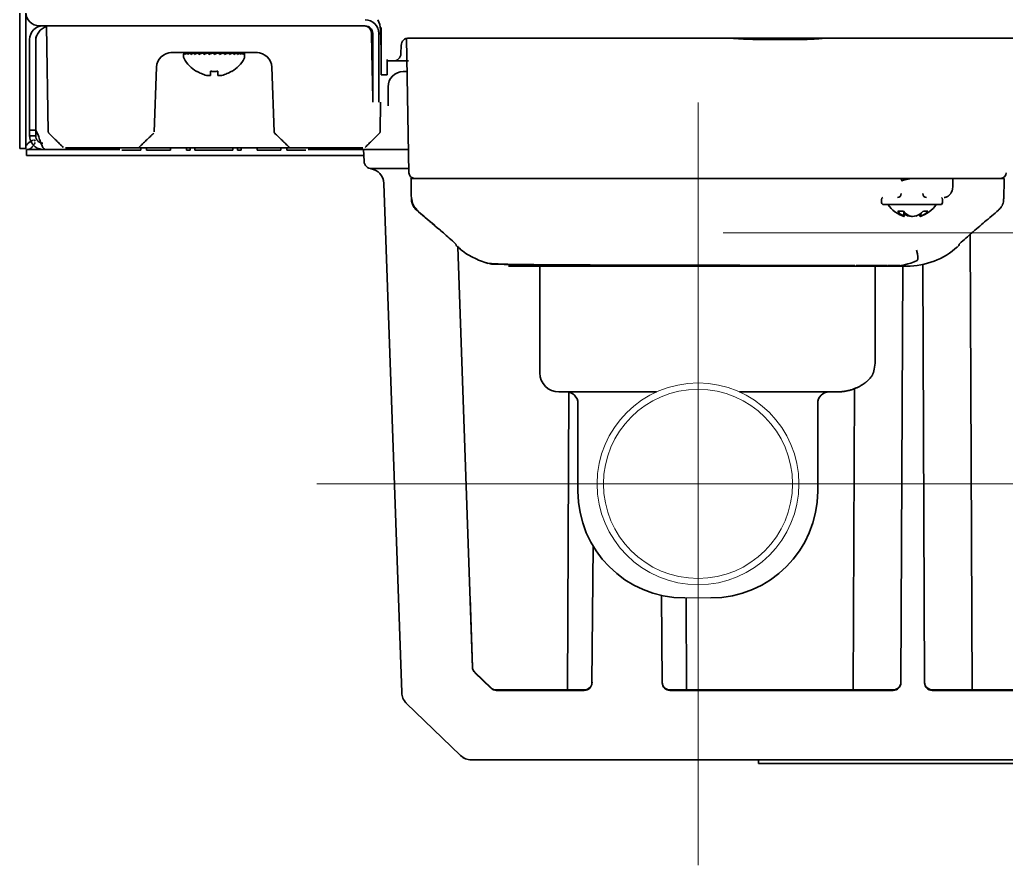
# Model space of a CAD drawing. Extents: x -760 to 4209, y 5795 to 10697.
# Drawn here: x 1849.3 to 1978.6, y 9434.1 to 9544.9 of the extents above; entities that cross this region are included whole.
import ezdxf

# ---------------------------------------------------------------- set-up
doc = ezdxf.new("R2010")
doc.units = 0
doc.header["$LTSCALE"] = 5
doc.layers.get('0').update_dxf_attribs({"linetype": 'CONTINUOUS', "lineweight": 0})
doc.layers.add('1', color=7, linetype='CONTINUOUS', true_color=0xffffff)

msp = doc.modelspace()

# ---------------------------------------------------------------- linework, layer by layer
at = {"color": 6}
for p, q in [((1938.2, 9534.07), (1938.2, 9434.07)), ((1888.2, 9484.07), (1988.2, 9484.07))]:
    msp.add_line(p, q, dxfattribs=at)
at = {"color": 4}
msp.add_line((1941.51, 9516.97), (2041.51, 9516.97), dxfattribs=at)
msp.add_line((1936.45, 9469.12), (1939.89, 9469.12))
for radius in [13.23, 12.4]:
    msp.add_circle((1938.2, 9484.07), radius)
at = {"layer": '1', "color": 7, "linetype": 'Continuous', "lineweight": 35}
for p, q in [((1849.25, 9601.46), (1849.25, 9530.02)), ((1850.05, 9545.92), (1850.05, 9530.02)), ((1851.85, 9544.12), (1894.55, 9544.12)), ((1853, 9530.22), (1852.75, 9544.12)), ((1896.65, 9540.95), (1896.56, 9543.63)), ((1896.65, 9543.92), (1896.65, 9539.72)), ((1850.55, 9530.45), (1850.55, 9542.32)), ((1851.35, 9530.45), (1851.35, 9542.32)), ((1851.36, 9530.45), (1851.36, 9542.12)), ((1895.4, 9543.14), (1895.44, 9540.57)), ((1895.55, 9543.12), (1895.55, 9536.12)), ((1896.35, 9543.12), (1896.35, 9536.12)), ((1899.98, 9542.48), (1900.29, 9524.86)), ((1899.98, 9542.48), (1900.29, 9524.86)), ((1899.98, 9542.48), (1900.29, 9524.86)), ((1979.97, 9542.52), (1900.28, 9542.52)), ((1899.28, 9541.56), (1899.24, 9540.49)), ((1880.45, 9540.62), (1869.06, 9540.62)), ((1870.75, 9540.37), (1870.75, 9540.02)), ((1870.82, 9540.37), (1870.82, 9540.61)), ((1871, 9540.37), (1871, 9540.61)), ((1871.29, 9540.37), (1871.29, 9540.61)), ((1871.69, 9540.37), (1871.69, 9540.61)), ((1872.18, 9540.37), (1872.18, 9540.61)), ((1872.52, 9540.6), (1872.52, 9540.62)), ((1872.55, 9540.6), (1872.55, 9540.62)), ((1872.59, 9540.6), (1872.59, 9540.62)), ((1872.66, 9540.6), (1872.66, 9540.62)), ((1872.69, 9540.6), (1872.69, 9540.62)), ((1872.75, 9540.37), (1872.75, 9540.61)), ((1872.82, 9540.6), (1872.82, 9540.62)), ((1872.85, 9540.6), (1872.85, 9540.62)), ((1873.04, 9540.6), (1873.04, 9540.62)), ((1873.07, 9540.6), (1873.07, 9540.62)), ((1873.32, 9540.59), (1873.32, 9540.62)), ((1873.34, 9540.59), (1873.34, 9540.62)), ((1873.39, 9540.37), (1873.39, 9540.61)), ((1873.64, 9540.6), (1873.64, 9540.62)), ((1873.65, 9540.6), (1873.65, 9540.62)), ((1873.99, 9540.59), (1873.99, 9540.62)), ((1874.06, 9540.37), (1874.06, 9540.61)), ((1874.37, 9540.47), (1874.37, 9540.62)), ((1874.37, 9540.59), (1874.37, 9540.62)), ((1874.75, 9540.37), (1874.75, 9540.61)), ((1875.14, 9540.59), (1875.14, 9540.62)), ((1875.45, 9540.37), (1875.45, 9540.61)), ((1875.52, 9540.59), (1875.52, 9540.62)), ((1875.87, 9540.6), (1875.87, 9540.62)), ((1876.12, 9540.37), (1876.12, 9540.61)), ((1876.19, 9540.59), (1876.19, 9540.62)), ((1876.47, 9540.6), (1876.47, 9540.62)), ((1876.69, 9540.6), (1876.69, 9540.62)), ((1876.75, 9540.37), (1876.75, 9540.61)), ((1876.85, 9540.6), (1876.85, 9540.62)), ((1876.95, 9540.6), (1876.95, 9540.62)), ((1876.99, 9540.6), (1876.99, 9540.62)), ((1877.33, 9540.37), (1877.33, 9540.61)), ((1877.82, 9540.37), (1877.82, 9540.61)), ((1878.22, 9540.37), (1878.22, 9540.61)), ((1878.51, 9540.37), (1878.51, 9540.61)), ((1878.69, 9540.37), (1878.69, 9540.61)), ((1878.75, 9540.37), (1878.75, 9540.61)), ((1878.75, 9540.02), (1878.75, 9540.37)), ((1895.44, 9540.57), (1895.55, 9534.61)), ((1896.65, 9537.72), (1896.65, 9539.72)), ((1897.45, 9537.72), (1897.45, 9539.72)), ((1898.24, 9539.52), (1897.67, 9539.52)), ((1900.24, 9539.52), (1898.24, 9539.52)), ((1867.19, 9538.69), (1866.89, 9530.22)), ((1882.62, 9530.22), (1882.32, 9538.69)), ((1872.45, 9538.14), (1872.45, 9538.18)), ((1877.05, 9538.18), (1877.05, 9538.14)), ((1897.45, 9537.72), (1896.65, 9537.72)), ((1900.06, 9538.12), (1899.55, 9538.12)), ((1895.55, 9534.12), (1895.55, 9536.12)), ((1896.35, 9536.12), (1896.35, 9534.12)), ((1897.55, 9536.12), (1897.55, 9533.62)), ((1896.58, 9534.12), (1896.51, 9530.22)), ((1851.35, 9530.45), (1850.55, 9530.45)), ((1850.55, 9529.72), (1850.55, 9530.45)), ((1851.35, 9529.72), (1851.35, 9530.45)), ((1851.36, 9530.45), (1851.7, 9529.72)), ((1849.25, 9528.02), (1849.25, 9530.02)), ((1850.05, 9530.02), (1850.05, 9528.02)), ((1850.05, 9528.02), (1849.25, 9528.02)), ((1850.15, 9527.92), (1852.15, 9527.92)), ((1850.15, 9527.12), (1850.15, 9527.92)), ((1852.15, 9527.92), (1852.36, 9527.92)), ((1852.35, 9527.92), (1852.6, 9527.92)), ((1852.6, 9527.92), (1852.58, 9527.93)), ((1862.37, 9527.92), (1852.6, 9527.92)), ((1862.89, 9528.12), (1855.25, 9528.12)), ((1884.79, 9528.12), (1864.72, 9528.12)), ((1865.13, 9527.82), (1865.13, 9528.12)), ((1865.9, 9527.82), (1865.9, 9528.12)), ((1869.01, 9527.82), (1869.01, 9528.12)), ((1871.12, 9527.82), (1871.12, 9528.12)), ((1871.59, 9527.82), (1871.59, 9528.12)), ((1872.2, 9527.82), (1872.2, 9528.12)), ((1877.2, 9527.82), (1877.2, 9528.12)), ((1877.82, 9527.82), (1877.82, 9528.12)), ((1878.29, 9527.82), (1878.29, 9528.12)), ((1880.4, 9527.82), (1880.4, 9528.12)), ((1883.51, 9527.82), (1883.51, 9528.12)), ((1884.28, 9527.82), (1884.28, 9528.12)), ((1894.25, 9528.12), (1886.62, 9528.12)), ((1900.24, 9527.92), (1887.07, 9527.92)), ((1894.41, 9526.37), (1894.35, 9527.9)), ((1894.38, 9527.9), (1895.82, 9527.9)), ((1895.82, 9527.9), (1900.24, 9527.9)), ((1899.88, 9527.92), (1899.88, 9527.9)), ((1852.15, 9527.12), (1850.15, 9527.12)), ((1852.15, 9527.12), (1894.38, 9527.12)), ((1874.11, 9527.78), (1874.11, 9527.82)), ((1896.58, 9525.4), (1895.41, 9525.4)), ((1900.28, 9525.4), (1896.58, 9525.4)), ((1950.22, 9524.12), (1901.37, 9524.12)), ((1950.22, 9524.12), (1904.88, 9524.12)), ((1950.22, 9524.12), (1904.88, 9524.12)), ((1977.87, 9524.12), (1950.22, 9524.12)), ((1972.14, 9524.12), (1950.22, 9524.12)), ((1964.99, 9524.12), (1964.93, 9523.91)), ((1971.63, 9524.12), (1971.62, 9523.1)), ((1977.87, 9524.12), (1976.41, 9524.12)), ((1899.34, 9456.7), (1897.01, 9523.47)), ((1964.8, 9523.89), (1964.84, 9523.95)), ((1962.27, 9521.37), (1962.27, 9520.97)), ((1970.27, 9520.97), (1970.27, 9521.37)), ((1978.3, 9521.45), (1978.3, 9521.45)), ((1962.42, 9520.72), (1970.12, 9520.72)), ((1901.29, 9519.98), (1901.29, 9519.98)), ((1901.29, 9519.98), (1901.29, 9519.98)), ((1901.29, 9519.98), (1901.29, 9519.98)), ((1965.2, 9519.75), (1965.15, 9519.19)), ((1965.3, 9519.65), (1965.25, 9519.12)), ((1965.77, 9519.29), (1965.76, 9519.19)), ((1966.18, 9519.15), (1966.18, 9519.12)), ((1966.18, 9519.12), (1966.27, 9519.13)), ((1967.25, 9519.43), (1967.28, 9519.12)), ((1967.42, 9519.55), (1967.46, 9519.19)), ((1977.62, 9519.98), (1977.62, 9519.98)), ((1974.16, 9457.07), (1973.9, 9516.8)), ((1908.62, 9459.94), (1906.7, 9515.17)), ((1917.45, 9512.62), (1917.45, 9498.62)), ((1917.45, 9498.62), (1917.45, 9512.62)), ((1961.45, 9499.88), (1961.45, 9512.62)), ((1961.45, 9512.62), (1961.45, 9499.88)), ((1964.8, 9457.98), (1965.04, 9512.62)), ((1967.91, 9457.98), (1967.67, 9512.84)), ((1961.45, 9499.99), (1961.45, 9500.08)), ((1919.95, 9496.12), (1932.74, 9496.12)), ((1919.95, 9496.12), (1932.74, 9496.12)), ((1921.27, 9496.09), (1921.1, 9456.99)), ((1943.66, 9496.12), (1951.53, 9496.12)), ((1943.66, 9496.12), (1956.39, 9496.12)), ((1958.72, 9496.56), (1958.55, 9457.07)), ((1922.45, 9494.62), (1922.45, 9483.12)), ((1922.45, 9483.12), (1922.45, 9494.62)), ((1953.89, 9483.12), (1953.89, 9494.62)), ((1924.45, 9475.92), (1924.29, 9457.98)), ((1908.62, 9460.01), (1908.3, 9469.22)), ((1933.52, 9457.98), (1933.42, 9469.46)), ((1936.71, 9457.07), (1936.66, 9469.12)), ((1911.06, 9457.35), (1908.91, 9459.42)), ((1911.05, 9457.27), (1908.92, 9459.32)), ((1899.34, 9456.7), (1899.34, 9456.71)), ((1923.3, 9457.07), (1911.74, 9457.07)), ((1923.29, 9456.99), (1911.75, 9456.99)), ((1963.8, 9457.07), (1934.51, 9457.07)), ((1963.8, 9456.99), (1934.52, 9456.99)), ((1998.2, 9457.07), (1968.91, 9457.07)), ((1998.19, 9456.99), (1968.91, 9456.99)), ((1907.07, 9448.46), (1899.95, 9455.34)), ((1907.07, 9448.46), (1907.07, 9448.46)), ((1908.46, 9447.9), (1908.46, 9447.9)), ((2024.25, 9447.9), (1908.46, 9447.9)), ((1946.15, 9447.4), (1946.15, 9447.9))]:
    msp.add_line(p, q, dxfattribs=at)
for centre, radius, start, end in [((1851.85, 9545.92), 1.8, 180, 270), ((1894.55, 9543.12), 1.8, 0, 90), ((1893.56, 9543.52), 3, 2, 27.8184), ((1852.35, 9542.32), 1.8, 90, 180), ((1853.36, 9542.12), 2, 107.4698, 180), ((1894.55, 9543.12), 1, 0, 90), ((1894.4, 9543.12), 1, 1, 64.699), ((1892.77, 9541.9), 3, 21.6241, 30.4827), ((1852.35, 9542.32), 1, 151.8792, 180), ((1900.28, 9541.52), 1, 90, 178), ((1869.19, 9538.62), 2, 90, 178), ((1871.15, 9540.02), 0.4, 180, 210.3012), ((1874.95, 9542.24), 4.8, 210.3012, 238.4186), ((1874.56, 9542.24), 4.8, 301.5837, 329.6988), ((1878.35, 9540.02), 0.4, 329.6988, 0), ((1880.32, 9538.62), 2, 2, 90), ((1897.67, 9540.52), 1, 257.5439, 270), ((1898.24, 9540.52), 1, 270, 358), ((1874.76, 9541.92), 3.78, 262.3959, 269.9965), ((1874.75, 9541.92), 3.78, 270.0035, 277.6041), ((1899.55, 9536.12), 2, 90, 180), ((1851.05, 9528.92), 0.25, 21.8827, 90), ((1895.41, 9526.4), 1, 182, 270), ((1895.01, 9523.4), 2, 2, 82.3764), ((1901.04, 9524.87), 0.75, 181, 270), ((1901.04, 9524.87), 0.75, 181, 270), ((1901.04, 9524.87), 0.75, 181, 270), ((1977.87, 9524.87), 0.75, 270, 359), ((1962.55, 9521.37), 0.283, 118.0725, 180), ((1964.35, 9522.12), 0.5, 270, 0), ((1968.18, 9522.12), 0.5, 180, 270), ((1969.98, 9521.37), 0.283, 0, 61.9275), ((1962.55, 9520.97), 0.283, 180, 241.9275), ((1966.27, 9522.72), 3.74, 212.3241, 253.6076), ((1966.27, 9522.72), 3.74, 286.3924, 327.6759), ((1969.98, 9520.97), 0.283, 298.0725, 0), ((1919.95, 9498.62), 2.5, 180, 270), ((1920.95, 9494.62), 1.5, 0, 90), ((1955.39, 9494.62), 1.5, 90, 180), ((1936.45, 9483.12), 14, 180, 270), ((1936.45, 9483.12), 14, 180, 270), ((1939.89, 9483.12), 14, 270, 0), ((1923.3, 9458.07), 1, 270.4125, 359.5), ((1934.51, 9458.07), 1, 180.5, 270.4322), ((1963.8, 9458.07), 1, 270.5365, 359.75), ((1968.91, 9458.07), 1, 180.25, 270.5476), ((1901.34, 9456.77), 2, 182, 226), ((1908.46, 9449.9), 2, 226, 270)]:
    msp.add_arc(centre, radius, start, end, dxfattribs=at)
for centre, major_axis, ratio, start_param, end_param in [((1894.35, 9542.92), (1.2, -0.01), 0.999974, 1.556314, 1.577146), ((1950.25, 9542.31), (0.001, -0.25), 0.01984, 3.666021, 4.694842), ((1923.48, 9510.88), (172.76, -10.86), 0.160451, 1.885324, 1.887752), ((1917.88, 9510.87), (152.85, -10.94), 0.181225, 1.887325, 1.890706), ((1910.92, 9510.89), (128.2, -11.09), 0.215461, 1.892438, 1.896296), ((1894, 9510.87), (68.06, -12.59), 0.396513, 1.941645, 1.950916), ((1884.52, 9510.89), (31.69, -20.9), 0.668622, 2.283675, 2.292949), ((1883.71, 9514.12), (-28.84, -5), 0.949656, 4.846977, 4.860829), ((1864.98, 9510.88), (-31.7, -20.91), 0.66863, 3.990124, 3.999397), ((1855.51, 9510.88), (-68.06, -12.59), 0.396499, 4.33229, 4.341562), ((1846.62, 9510.88), (-99.71, -11.46), 0.27564, 4.373834, 4.37976), ((1838.59, 9510.88), (-128.21, -11.09), 0.215469, 4.386875, 4.392077), ((1831.64, 9510.87), (-152.84, -10.94), 0.181222, 4.392486, 4.395868), ((1826.02, 9510.88), (-172.78, -10.86), 0.160465, 4.395399, 4.397826), ((1821.87, 9510.87), (-187.49, -10.82), 0.147979, 4.396934, 4.398582), ((1966.04, 9522.74), (0.35, 3.71), 0.627676, 2.529365, 2.902086), ((1966.49, 9522.74), (0.36, -3.71), 0.654345, 5.549803, 5.922525), ((1965.68, 9522.78), (0.36, 3.67), 0.257668, 2.955348, 3.072213), ((1966.45, 9522.74), (0.43, -3.7), 0.775115, 5.720567, 5.896264), ((1966.42, 9522.78), (1.27, -3.46), 0.961631, 5.733637, 5.850503), ((1966.53, 9522.78), (0.81, -3.6), 0.902278, 5.872372, 5.989237), ((1966.11, 9522.78), (1.27, 3.46), 0.961631, 3.574275, 3.691141), ((1966.08, 9522.74), (0.43, 3.7), 0.775115, 3.528514, 3.901235), ((1966.82, 9522.78), (0.38, -3.67), 0.420739, 0.050717, 0.167582), ((1966.46, 9522.74), (0.41, -3.71), 0.752737, 0.215025, 0.587746), ((1965.58, 9522.62), (0, 10), 0.999998, 3.14138, 3.87132), ((1966.43, 9514.73), (0.45, -1.43), 0.265232, 0.159057, 1.46792), ((1963.55, 9522.62), (0, 10), 0.911652, 3.141593, 3.522344), ((1909.62, 9460.04), (-1, 0), 0.99863, 0.034859, 0.802166), ((1909.61, 9460.13), (-0.884, -0.467), 0.992708, 6.279751, 6.6006), ((1963.8, 9457.99), (1, 0), 0.99863, 4.712389, 6.278828), ((1968.91, 9457.99), (1, 0), 0.99863, 3.14595, 4.712389), ((1901.34, 9456.78), (-2, -0.07), 0.99882, 0, 0.769766), ((1911.75, 9458.06), (-0.998, 0.069), 0.998789, 0.870673, 1.639309), ((1911.75, 9457.99), (-1, 0), 0.99863, 0.802166, 1.570796), ((1923.29, 9457.99), (1, 0), 0.998629, 4.712389, 6.274471), ((1934.52, 9457.99), (1, 0), 0.998629, 3.150307, 4.712389), ((1908.46, 9449.9), (-1.39, -1.44), 0.999885, 0, 0.768002)]:
    msp.add_ellipse(centre, major_axis=major_axis, ratio=ratio, start_param=start_param, end_param=end_param, dxfattribs=at)
for points, knots in [([(1894.38, 9544.12), (1894.42, 9544.12), (1894.46, 9544.12), (1894.54, 9544.11), (1894.57, 9544.1), (1894.63, 9544.09), (1894.65, 9544.09), (1894.69, 9544.08), (1894.7, 9544.07), (1894.76, 9544.05), (1894.79, 9544.04), (1894.83, 9544.03)], [0, 0, 0, 0, 0.25, 0.25, 0.5, 0.5, 0.625, 0.625, 0.75, 0.75, 1, 1, 1, 1]), ([(1950.24, 9542.31), (1949.78, 9542.31), (1948.85, 9542.31), (1947.93, 9542.31), (1947, 9542.32), (1946.54, 9542.33), (1945.62, 9542.34), (1945.16, 9542.36), (1944.47, 9542.38), (1944.24, 9542.39), (1943.78, 9542.42), (1943.55, 9542.43), (1943.13, 9542.46), (1942.94, 9542.48), (1942.75, 9542.49)], [0, 0, 0, 0, 0.184711, 0.369421, 0.369421, 0.554132, 0.554132, 0.738842, 0.738842, 0.831198, 0.831198, 0.923553, 0.923553, 1, 1, 1, 1]), ([(1954.77, 9542.51), (1954.62, 9542.49), (1954.47, 9542.48), (1954.18, 9542.45), (1954.03, 9542.43), (1953.58, 9542.4), (1953.27, 9542.38), (1952.82, 9542.36), (1952.67, 9542.36), (1952.37, 9542.34), (1952.22, 9542.34), (1951.76, 9542.33), (1951.46, 9542.32), (1950.85, 9542.31), (1950.55, 9542.31), (1950.24, 9542.31)], [0, 0, 0, 0, 0.098851, 0.098851, 0.198979, 0.198979, 0.399234, 0.399234, 0.499362, 0.499362, 0.599489, 0.599489, 0.799745, 0.799745, 1, 1, 1, 1]), ([(1872.45, 9538.18), (1872.66, 9538.05), (1872.87, 9537.94), (1873.19, 9537.81), (1873.3, 9537.76), (1873.53, 9537.69), (1873.64, 9537.66), (1873.75, 9537.63)], [0, 0, 0, 0, 0.5, 0.5, 0.75, 0.75, 1, 1, 1, 1]), ([(1874.25, 9537.63), (1874.25, 9537.66), (1874.25, 9537.69), (1874.25, 9537.76), (1874.25, 9537.81), (1874.25, 9537.9), (1874.25, 9537.95), (1874.25, 9538.03), (1874.25, 9538.06), (1874.25, 9538.12), (1874.25, 9538.15), (1874.25, 9538.18)], [0, 0, 0, 0, 0.25, 0.25, 0.5, 0.5, 0.75, 0.75, 0.875, 0.875, 1, 1, 1, 1]), ([(1875.25, 9538.18), (1875.25, 9538.05), (1875.25, 9537.94), (1875.25, 9537.81), (1875.25, 9537.76), (1875.25, 9537.69), (1875.25, 9537.66), (1875.25, 9537.63)], [0, 0, 0, 0, 0.5, 0.5, 0.75, 0.75, 1, 1, 1, 1]), ([(1875.75, 9537.63), (1875.87, 9537.66), (1875.98, 9537.69), (1876.21, 9537.76), (1876.32, 9537.81), (1876.53, 9537.9), (1876.64, 9537.95), (1876.8, 9538.03), (1876.85, 9538.06), (1876.95, 9538.12), (1877, 9538.15), (1877.05, 9538.18)], [0, 0, 0, 0, 0.25, 0.25, 0.5, 0.5, 0.75, 0.75, 0.875, 0.875, 1, 1, 1, 1]), ([(1850.97, 9529.15), (1850.85, 9529.07), (1850.73, 9529), (1850.5, 9528.85), (1850.4, 9528.78), (1850.24, 9528.63), (1850.17, 9528.56), (1850.08, 9528.41), (1850.05, 9528.34), (1850.05, 9528.26)], [0, 0, 0, 0, 0.25, 0.25, 0.5, 0.5, 0.75, 0.75, 1, 1, 1, 1]), ([(1852.21, 9527.93), (1852.09, 9527.94), (1851.98, 9527.96), (1851.77, 9528.02), (1851.66, 9528.06), (1851.46, 9528.15), (1851.37, 9528.21), (1851.19, 9528.35), (1851.11, 9528.42), (1850.96, 9528.58), (1850.89, 9528.67), (1850.77, 9528.86), (1850.72, 9528.96), (1850.64, 9529.17), (1850.61, 9529.28), (1850.57, 9529.5), (1850.55, 9529.61), (1850.55, 9529.72)], [0, 0, 0, 0, 0.125, 0.125, 0.25, 0.25, 0.375, 0.375, 0.5, 0.5, 0.625, 0.625, 0.75, 0.75, 0.875, 0.875, 1, 1, 1, 1]), ([(1852.27, 9528.73), (1852.15, 9528.74), (1852.03, 9528.77), (1851.8, 9528.88), (1851.7, 9528.95), (1851.54, 9529.14), (1851.47, 9529.24), (1851.38, 9529.47), (1851.35, 9529.6), (1851.35, 9529.72)], [0, 0, 0, 0, 0.25, 0.25, 0.5, 0.5, 0.75, 0.75, 1, 1, 1, 1]), ([(1852.58, 9527.93), (1852.51, 9527.95), (1852.43, 9528.01), (1852.29, 9528.2), (1852.21, 9528.34), (1852.07, 9528.67), (1851.99, 9528.86), (1851.84, 9529.28), (1851.77, 9529.5), (1851.7, 9529.72)], [0, 0, 0, 0, 0.25, 0.25, 0.5, 0.5, 0.75, 0.75, 1, 1, 1, 1]), ([(1853, 9530.22), (1853, 9530.19), (1853.01, 9530.16), (1853.03, 9530.1), (1853.05, 9530.07), (1853.07, 9530.05)], [0, 0, 0, 0, 0.5, 0.5, 1, 1, 1, 1]), ([(1882.69, 9530.05), (1882.67, 9530.07), (1882.65, 9530.1), (1882.63, 9530.16), (1882.62, 9530.19), (1882.62, 9530.22)], [0, 0, 0, 0, 0.5, 0.5, 1, 1, 1, 1]), ([(1896.51, 9530.22), (1896.51, 9530.19), (1896.5, 9530.16), (1896.48, 9530.1), (1896.46, 9530.07), (1896.44, 9530.05)], [0, 0, 0, 0, 0.5, 0.5, 1, 1, 1, 1]), ([(1850.4, 9527.92), (1850.47, 9527.92), (1850.54, 9527.95), (1850.69, 9528.04), (1850.77, 9528.1), (1850.91, 9528.27), (1850.99, 9528.37), (1851.13, 9528.59), (1851.21, 9528.72), (1851.28, 9528.84)], [0, 0, 0, 0, 0.25, 0.25, 0.5, 0.5, 0.75, 0.75, 1, 1, 1, 1]), ([(1852.35, 9527.92), (1852.35, 9527.92), (1852.34, 9527.92), (1852.33, 9527.92), (1852.32, 9527.92), (1852.31, 9527.92), (1852.3, 9527.92), (1852.29, 9527.92), (1852.28, 9527.92), (1852.27, 9527.92), (1852.26, 9527.92), (1852.25, 9527.92), (1852.24, 9527.93), (1852.23, 9527.93), (1852.22, 9527.93), (1852.21, 9527.93), (1852.21, 9527.93)], [0, 0, 0, 0, 0.073473, 0.146486, 0.219075, 0.291275, 0.363122, 0.434652, 0.505902, 0.57691, 0.647713, 0.71835, 0.788858, 0.859277, 0.929644, 1, 1, 1, 1]), ([(1864.72, 9528.12), (1864.72, 9528.12), (1864.71, 9528.12), (1864.7, 9528.12), (1864.7, 9528.12), (1864.7, 9528.12), (1864.7, 9528.12), (1864.69, 9528.12), (1864.69, 9528.12), (1864.68, 9528.12), (1864.68, 9528.12), (1864.67, 9528.12), (1864.67, 9528.12), (1864.66, 9528.12), (1864.66, 9528.12), (1864.65, 9528.12), (1864.64, 9528.12), (1864.62, 9528.12), (1864.61, 9528.12), (1864.59, 9528.12), (1864.58, 9528.12), (1864.56, 9528.12), (1864.55, 9528.12), (1864.52, 9528.12), (1864.51, 9528.12), (1864.49, 9528.12), (1864.48, 9528.12), (1864.46, 9528.12), (1864.46, 9528.12), (1864.43, 9528.12), (1864.42, 9528.12), (1864.39, 9528.12), (1864.38, 9528.12), (1864.36, 9528.12), (1864.36, 9528.12), (1864.33, 9528.12), (1864.31, 9528.12), (1864.27, 9528.12), (1864.25, 9528.12), (1864.21, 9528.12), (1864.19, 9528.12), (1864.15, 9528.12), (1864.13, 9528.12), (1864.08, 9528.12), (1864.06, 9528.12), (1864.03, 9528.12), (1864.02, 9528.12), (1863.99, 9528.12), (1863.98, 9528.12), (1863.94, 9528.12), (1863.92, 9528.12), (1863.85, 9528.12), (1863.8, 9528.12), (1863.69, 9528.12), (1863.64, 9528.12), (1863.56, 9528.12), (1863.53, 9528.12), (1863.47, 9528.12), (1863.44, 9528.12), (1863.39, 9528.12), (1863.36, 9528.12), (1863.3, 9528.12), (1863.27, 9528.12), (1863.19, 9528.12), (1863.13, 9528.12), (1863.01, 9528.12), (1862.95, 9528.12), (1862.89, 9528.12)], [0, 0, 0, 0, 0.0625, 0.0625, 0.078125, 0.078125, 0.09375, 0.09375, 0.109375, 0.109375, 0.125, 0.125, 0.140625, 0.140625, 0.15625, 0.15625, 0.1875, 0.1875, 0.21875, 0.21875, 0.25, 0.25, 0.28125, 0.28125, 0.3125, 0.3125, 0.328125, 0.328125, 0.34375, 0.34375, 0.375, 0.375, 0.390625, 0.390625, 0.40625, 0.40625, 0.4375, 0.4375, 0.46875, 0.46875, 0.5, 0.5, 0.53125, 0.53125, 0.5625, 0.5625, 0.578125, 0.578125, 0.59375, 0.59375, 0.625, 0.625, 0.6875, 0.6875, 0.75, 0.75, 0.78125, 0.78125, 0.8125, 0.8125, 0.84375, 0.84375, 0.875, 0.875, 0.9375, 0.9375, 1, 1, 1, 1]), ([(1864.89, 9528.19), (1864.87, 9528.17), (1864.84, 9528.15), (1864.78, 9528.13), (1864.75, 9528.12), (1864.72, 9528.12)], [0, 0, 0, 0, 0.5, 0.5, 1, 1, 1, 1]), ([(1884.79, 9528.12), (1884.76, 9528.12), (1884.73, 9528.13), (1884.67, 9528.15), (1884.64, 9528.17), (1884.62, 9528.19)], [0, 0, 0, 0, 0.5, 0.5, 1, 1, 1, 1]), ([(1886.63, 9528.12), (1886.57, 9528.12), (1886.51, 9528.12), (1886.42, 9528.12), (1886.39, 9528.12), (1886.33, 9528.12), (1886.3, 9528.12), (1886.24, 9528.12), (1886.21, 9528.12), (1886.15, 9528.12), (1886.12, 9528.12), (1886.04, 9528.12), (1885.98, 9528.12), (1885.87, 9528.12), (1885.82, 9528.12), (1885.74, 9528.12), (1885.71, 9528.12), (1885.66, 9528.12), (1885.64, 9528.12), (1885.56, 9528.12), (1885.52, 9528.12), (1885.45, 9528.12), (1885.42, 9528.12), (1885.38, 9528.12), (1885.36, 9528.12), (1885.32, 9528.12), (1885.3, 9528.12), (1885.26, 9528.12), (1885.24, 9528.12), (1885.18, 9528.12), (1885.11, 9528.12), (1885.05, 9528.12), (1884.99, 9528.12), (1884.96, 9528.12), (1884.93, 9528.12), (1884.92, 9528.12), (1884.9, 9528.12), (1884.89, 9528.12), (1884.86, 9528.12), (1884.85, 9528.12), (1884.82, 9528.12), (1884.81, 9528.12), (1884.8, 9528.12), (1884.79, 9528.12), (1884.79, 9528.12)], [0, 0, 0, 0, 0.0625, 0.0625, 0.09375, 0.09375, 0.125, 0.125, 0.15625, 0.15625, 0.1875, 0.1875, 0.25, 0.25, 0.3125, 0.3125, 0.34375, 0.34375, 0.375, 0.375, 0.4375, 0.4375, 0.46875, 0.46875, 0.5, 0.5, 0.53125, 0.53125, 0.5625, 0.5625, 0.625, 0.6875, 0.6875, 0.75, 0.75, 0.78125, 0.78125, 0.8125, 0.8125, 0.875, 0.875, 0.9375, 0.9375, 1, 1, 1, 1]), ([(1971.63, 9524.12), (1968.77, 9524.12), (1961.37, 9524.12), (1946.94, 9524.12), (1931.37, 9524.12), (1917.03, 9524.12), (1906.11, 9524.12), (1901.3, 9524.12), (1900.58, 9524.12), (1900.56, 9524.12)], [0, 0, 0, 0, 0.154724, 0.309448, 0.464172, 0.618896, 0.77362, 0.928343, 1, 1, 1, 1]), ([(1971.63, 9524.12), (1968.77, 9524.12), (1961.37, 9524.12), (1946.94, 9524.12), (1931.37, 9524.12), (1917.03, 9524.12), (1906.11, 9524.12), (1901.3, 9524.12), (1900.58, 9524.12), (1900.56, 9524.12)], [0, 0, 0, 0, 0.154718, 0.309436, 0.464154, 0.618872, 0.77359, 0.928308, 1, 1, 1, 1]), ([(1964.89, 9523.75), (1964.89, 9523.75), (1964.89, 9523.77), (1964.9, 9523.78), (1964.92, 9523.79), (1964.93, 9523.8), (1964.94, 9523.81), (1964.95, 9523.81), (1964.97, 9523.83), (1965.01, 9523.85), (1965.06, 9523.86), (1965.1, 9523.88), (1965.12, 9523.88), (1965.15, 9523.89), (1965.16, 9523.9), (1965.21, 9523.91), (1965.25, 9523.92), (1965.32, 9523.94), (1965.36, 9523.95), (1965.42, 9523.97), (1965.44, 9523.97), (1965.48, 9523.98), (1965.51, 9523.99), (1965.57, 9524), (1965.62, 9524.01), (1965.71, 9524.03), (1965.76, 9524.04), (1965.86, 9524.06), (1965.91, 9524.07), (1965.97, 9524.08)], [0, 0, 0, 0, 0.037115, 0.12465, 0.12465, 0.168417, 0.168417, 0.212185, 0.212185, 0.29972, 0.387255, 0.387255, 0.431022, 0.431022, 0.47479, 0.47479, 0.562325, 0.562325, 0.64986, 0.64986, 0.693627, 0.693627, 0.737395, 0.737395, 0.82493, 0.82493, 0.912465, 0.912465, 1, 1, 1, 1]), ([(1978.35, 9524.12), (1978.36, 9524.12), (1977.6, 9524.12), (1974.49, 9524.12), (1971.63, 9524.12)], [0, 0, 0, 0, 0.349223, 1, 1, 1, 1]), ([(1971.62, 9523.1), (1971.61, 9523), (1971.61, 9522.9), (1971.58, 9522.76), (1971.57, 9522.71), (1971.56, 9522.64), (1971.55, 9522.62), (1971.54, 9522.57), (1971.53, 9522.55), (1971.49, 9522.44), (1971.46, 9522.36), (1971.4, 9522.26), (1971.39, 9522.24), (1971.37, 9522.2), (1971.36, 9522.18), (1971.32, 9522.12), (1971.3, 9522.09), (1971.22, 9521.98), (1971.16, 9521.92), (1971.08, 9521.86), (1971.07, 9521.84), (1971.03, 9521.82), (1971.02, 9521.81), (1970.97, 9521.77), (1970.9, 9521.73), (1970.83, 9521.7), (1970.78, 9521.68), (1970.75, 9521.67), (1970.72, 9521.66), (1970.71, 9521.65), (1970.7, 9521.65), (1970.61, 9521.63), (1970.54, 9521.62), (1970.47, 9521.62)], [0, 0, 0, 0, 0.125, 0.125, 0.1875, 0.1875, 0.21875, 0.21875, 0.25, 0.25, 0.375, 0.375, 0.40625, 0.40625, 0.4375, 0.4375, 0.5, 0.5, 0.625, 0.625, 0.65625, 0.65625, 0.6875, 0.6875, 0.75, 0.8125, 0.8125, 0.84375, 0.859375, 0.859375, 0.875, 0.875, 1, 1, 1, 1]), ([(1900.63, 9521.45), (1900.63, 9521.35), (1900.62, 9521.05), (1900.79, 9520.6), (1901.05, 9520.2), (1901.24, 9520.02), (1901.32, 9519.96)], [0, 0, 0, 0, 0.164508, 0.507764, 0.804176, 1, 1, 1, 1]), ([(1900.64, 9521.45), (1900.63, 9521.3), (1900.64, 9520.94), (1900.87, 9520.44), (1901.15, 9520.09), (1901.3, 9519.98), (1901.32, 9519.96)], [0, 0, 0, 0, 0.236229, 0.616362, 0.935534, 1, 1, 1, 1]), ([(1900.67, 9521.44), (1900.68, 9521.23), (1900.74, 9520.83), (1901.06, 9520.34), (1901.27, 9520.13), (1901.37, 9520.05)], [0, 0, 0, 0, 0.332059, 0.700237, 1, 1, 1, 1]), ([(1977.59, 9519.96), (1977.74, 9520.08), (1978.01, 9520.38), (1978.27, 9520.93), (1978.28, 9521.3), (1978.27, 9521.45)], [0, 0, 0, 0, 0.349413, 0.763284, 1, 1, 1, 1]), ([(1901.12, 9520.12), (1901.66, 9519.66), (1902.74, 9518.73), (1904.48, 9517.26), (1905.69, 9516.22), (1906.36, 9515.59), (1906.44, 9515.52)], [0, 0, 0, 0, 0.396386, 0.715268, 0.965955, 1, 1, 1, 1]), ([(1972.43, 9515.48), (1972.52, 9515.57), (1973.21, 9516.21), (1974.43, 9517.26), (1976.17, 9518.73), (1977.25, 9519.66), (1977.79, 9520.12)], [0, 0, 0, 0, 0.03946, 0.288739, 0.605832, 1, 1, 1, 1]), ([(1901.31, 9519.96), (1901.62, 9519.69), (1902.31, 9519.09), (1903.42, 9518.16), (1904.71, 9517.06), (1905.69, 9516.22), (1906.36, 9515.59), (1906.44, 9515.52)], [0, 0, 0, 0, 0.241, 0.489598, 0.703251, 0.965235, 1, 1, 1, 1]), ([(1964.41, 9519.83), (1964.44, 9519.83), (1964.46, 9519.83), (1964.52, 9519.83), (1964.54, 9519.83), (1964.6, 9519.83), (1964.62, 9519.83), (1964.68, 9519.83), (1964.71, 9519.83), (1964.8, 9519.83), (1964.86, 9519.83), (1964.96, 9519.83), (1964.99, 9519.83), (1965.06, 9519.83), (1965.1, 9519.83), (1965.13, 9519.83)], [0, 0, 0, 0, 0.125, 0.125, 0.25, 0.25, 0.375, 0.375, 0.5, 0.5, 0.75, 0.75, 0.875, 0.875, 1, 1, 1, 1]), ([(1967.75, 9519.83), (1967.78, 9519.83), (1967.81, 9519.83), (1967.87, 9519.83), (1967.92, 9519.83), (1967.98, 9519.83), (1968.03, 9519.83), (1968.06, 9519.83), (1968.13, 9519.83), (1968.18, 9519.83), (1968.25, 9519.83), (1968.27, 9519.83), (1968.31, 9519.83), (1968.33, 9519.83), (1968.35, 9519.83)], [0, 0, 0, 0, 0.125, 0.125, 0.25, 0.375, 0.375, 0.5, 0.5, 0.75, 0.75, 0.875, 0.875, 1, 1, 1, 1]), ([(1906.43, 9515.52), (1906.44, 9515.52), (1906.44, 9515.48), (1906.46, 9515.4), (1906.53, 9515.3), (1906.58, 9515.24), (1906.61, 9515.22)], [0, 0, 0, 0, 0.014842, 0.377994, 0.723984, 1, 1, 1, 1]), ([(1906.43, 9515.52), (1906.44, 9515.52), (1906.44, 9515.48), (1906.46, 9515.4), (1906.53, 9515.3), (1906.58, 9515.24), (1906.61, 9515.22)], [0, 0, 0, 0, 0.015221, 0.376363, 0.720438, 1, 1, 1, 1]), ([(1906.64, 9515.24), (1906.73, 9515.14), (1907.31, 9514.53), (1908.68, 9513.71), (1909.99, 9513.17), (1910.68, 9512.98)], [0, 0, 0, 0, 0.084001, 0.54377, 1, 1, 1, 1]), ([(1972.47, 9515.53), (1972.47, 9515.5), (1972.46, 9515.47), (1972.43, 9515.36), (1972.37, 9515.28), (1972.28, 9515.2)], [0, 0, 0, 0, 0.237868, 0.237868, 1, 1, 1, 1]), ([(1910.48, 9513.04), (1910.55, 9513), (1911.33, 9512.93), (1912.88, 9512.87), (1914.32, 9512.84), (1914.4, 9512.84)], [0, 0, 0, 0, 0.48792, 0.973979, 1, 1, 1, 1]), ([(1910.95, 9512.91), (1911.04, 9512.9), (1911.43, 9512.88), (1912.68, 9512.85), (1914.54, 9512.83), (1916.94, 9512.81), (1919.83, 9512.79), (1923.15, 9512.77), (1926.86, 9512.76), (1930.94, 9512.75), (1935.35, 9512.74), (1940.05, 9512.73), (1944.95, 9512.72), (1949.89, 9512.72), (1954.54, 9512.71), (1957.57, 9512.71), (1958.74, 9512.71), (1958.75, 9512.71)], [0, 0, 0, 0, 0.063042, 0.126786, 0.191625, 0.257913, 0.325761, 0.395108, 0.465802, 0.537641, 0.610438, 0.684265, 0.759713, 0.837433, 0.91752, 0.999693, 1, 1, 1, 1]), ([(1963.55, 9512.62), (1963.06, 9512.62), (1961.93, 9512.62), (1959.76, 9512.62), (1957.19, 9512.62), (1954.3, 9512.62), (1951.18, 9512.62), (1947.89, 9512.62), (1944.53, 9512.62), (1941.3, 9512.62), (1938.19, 9512.62), (1935.12, 9512.62), (1932.01, 9512.62), (1928.82, 9512.62), (1925.63, 9512.62), (1922.63, 9512.62), (1919.98, 9512.62), (1917.8, 9512.62), (1916.09, 9512.62), (1914.78, 9512.62), (1913.86, 9512.62), (1913.38, 9512.62), (1913.32, 9512.62), (1913.34, 9512.62)], [0, 0, 0, 0, 0.048227, 0.096454, 0.14468, 0.192907, 0.241134, 0.289361, 0.337587, 0.385814, 0.434041, 0.482268, 0.530495, 0.578721, 0.626948, 0.675175, 0.723402, 0.771628, 0.819855, 0.868082, 0.916309, 0.964536, 1, 1, 1, 1]), ([(1913.34, 9512.62), (1913.34, 9512.62), (1913.41, 9512.62), (1913.77, 9512.62), (1914.78, 9512.62), (1916.31, 9512.62), (1918.31, 9512.62), (1920.75, 9512.62), (1922.6, 9512.62), (1923.58, 9512.62)], [0, 0, 0, 0, 0.042242, 0.201868, 0.361495, 0.521121, 0.680747, 0.840374, 1, 1, 1, 1]), ([(1914.46, 9512.81), (1914.6, 9512.79), (1914.75, 9512.78), (1914.98, 9512.76), (1915.08, 9512.75), (1915.22, 9512.74), (1915.26, 9512.74), (1915.35, 9512.73), (1915.4, 9512.73), (1915.62, 9512.72), (1915.79, 9512.71), (1915.95, 9512.7)], [0, 0, 0, 0, 0.269206, 0.269206, 0.451905, 0.451905, 0.543254, 0.543254, 0.634603, 0.634603, 1, 1, 1, 1]), ([(1915.95, 9512.7), (1916.29, 9512.69), (1916.63, 9512.69), (1917.31, 9512.68), (1917.65, 9512.68), (1918.32, 9512.68), (1918.65, 9512.68), (1919.32, 9512.69), (1919.64, 9512.69), (1919.97, 9512.7)], [0, 0, 0, 0, 0.25, 0.25, 0.5, 0.5, 0.75, 0.75, 1, 1, 1, 1]), ([(1923.58, 9512.62), (1924.17, 9512.62), (1924.77, 9512.62), (1926, 9512.62), (1926.63, 9512.62), (1927.92, 9512.62), (1928.58, 9512.62), (1929.34, 9512.62), (1929.42, 9512.62), (1929.59, 9512.62), (1929.68, 9512.62), (1929.93, 9512.62), (1930.1, 9512.62), (1930.61, 9512.62), (1930.95, 9512.62), (1931.98, 9512.62), (1932.67, 9512.62), (1934.05, 9512.62), (1934.75, 9512.62), (1936.14, 9512.62), (1936.85, 9512.62), (1937.73, 9512.62), (1937.99, 9512.62), (1938.26, 9512.62), (1938.43, 9512.62), (1938.52, 9512.62), (1938.96, 9512.62), (1939.32, 9512.62), (1940.37, 9512.62), (1941.06, 9512.62), (1942.43, 9512.62), (1943.1, 9512.62), (1944.45, 9512.62), (1945.11, 9512.62), (1945.85, 9512.62), (1945.94, 9512.62), (1946.1, 9512.62), (1946.34, 9512.62), (1946.59, 9512.62), (1947.07, 9512.62), (1947.39, 9512.62), (1948.34, 9512.62), (1948.96, 9512.62), (1950.18, 9512.62), (1950.78, 9512.62), (1951.96, 9512.62), (1952.54, 9512.62), (1953.39, 9512.62), (1953.67, 9512.62), (1954.01, 9512.62), (1954.08, 9512.62), (1954.22, 9512.62), (1954.29, 9512.62), (1954.5, 9512.62), (1954.63, 9512.62), (1955.31, 9512.62), (1955.83, 9512.62), (1956.85, 9512.62), (1957.35, 9512.62), (1958.3, 9512.62), (1958.77, 9512.62), (1959.66, 9512.62), (1960.09, 9512.62), (1960.91, 9512.62), (1961.31, 9512.62), (1961.78, 9512.62), (1961.87, 9512.62), (1962.01, 9512.62), (1962.05, 9512.62), (1962.14, 9512.62), (1962.36, 9512.62), (1962.58, 9512.62), (1963.07, 9512.62), (1963.37, 9512.62), (1963.93, 9512.62), (1964.18, 9512.62), (1964.62, 9512.62), (1964.82, 9512.62), (1965, 9512.62), (1965.02, 9512.62), (1965.06, 9512.62), (1965.08, 9512.62), (1965.13, 9512.62), (1965.23, 9512.62), (1965.32, 9512.62), (1965.46, 9512.62), (1965.53, 9512.62), (1965.57, 9512.62), (1965.58, 9512.62), (1965.58, 9512.62)], [0, 0, 0, 0, 0.036437, 0.036437, 0.072873, 0.072873, 0.10931, 0.10931, 0.113865, 0.113865, 0.118419, 0.118419, 0.127528, 0.127528, 0.145747, 0.145747, 0.182183, 0.182183, 0.21862, 0.21862, 0.255056, 0.255056, 0.264166, 0.26872, 0.26872, 0.273275, 0.273275, 0.291493, 0.291493, 0.32793, 0.32793, 0.364366, 0.364366, 0.400803, 0.400803, 0.405358, 0.405358, 0.409912, 0.419021, 0.419021, 0.43724, 0.43724, 0.473676, 0.473676, 0.510113, 0.510113, 0.54655, 0.54655, 0.564768, 0.564768, 0.569323, 0.569323, 0.573877, 0.573877, 0.582986, 0.582986, 0.619423, 0.619423, 0.65586, 0.65586, 0.692296, 0.692296, 0.728733, 0.728733, 0.765169, 0.765169, 0.774279, 0.774279, 0.778833, 0.778833, 0.783388, 0.801606, 0.801606, 0.838043, 0.838043, 0.874479, 0.874479, 0.910916, 0.910916, 0.915471, 0.915471, 0.920025, 0.920025, 0.929134, 0.947353, 0.947353, 0.983789, 0.983789, 1, 1, 1, 1]), ([(1962.96, 9512.7), (1962.62, 9512.69), (1962.28, 9512.69), (1961.6, 9512.68), (1961.26, 9512.68), (1960.59, 9512.68), (1960.26, 9512.68), (1959.59, 9512.69), (1959.27, 9512.69), (1958.94, 9512.7)], [0, 0, 0, 0, 0.25, 0.25, 0.5, 0.5, 0.75, 0.75, 1, 1, 1, 1]), ([(1965.25, 9512.62), (1965.29, 9512.62), (1965.33, 9512.62), (1965.46, 9512.62), (1965.53, 9512.62), (1965.59, 9512.62), (1965.59, 9512.62), (1965.51, 9512.62), (1965.45, 9512.62), (1965.33, 9512.62), (1965.32, 9512.62), (1965.29, 9512.62), (1965.27, 9512.62), (1965.23, 9512.62), (1965.2, 9512.62), (1965.09, 9512.62), (1965.02, 9512.62), (1964.77, 9512.62), (1964.57, 9512.62), (1964.11, 9512.62), (1963.85, 9512.62), (1963.55, 9512.62)], [0, 0, 0, 0, 0.057806, 0.057806, 0.214838, 0.214838, 0.371871, 0.371871, 0.528903, 0.528903, 0.548532, 0.548532, 0.568161, 0.568161, 0.607419, 0.607419, 0.685935, 0.685935, 0.842968, 0.842968, 1, 1, 1, 1]), ([(1956.39, 9496.12), (1956.47, 9496.12), (1956.55, 9496.12), (1956.72, 9496.13), (1956.8, 9496.14), (1957.04, 9496.15), (1957.2, 9496.17), (1957.51, 9496.22), (1957.66, 9496.25), (1957.84, 9496.29), (1957.88, 9496.3), (1957.95, 9496.31), (1957.99, 9496.32), (1958.1, 9496.35), (1958.17, 9496.37), (1958.38, 9496.43), (1958.51, 9496.48), (1958.77, 9496.58), (1958.9, 9496.63), (1959.09, 9496.71), (1959.15, 9496.74), (1959.26, 9496.8), (1959.44, 9496.88), (1959.6, 9496.98), (1959.91, 9497.17), (1960.09, 9497.3), (1960.28, 9497.45), (1960.3, 9497.47), (1960.34, 9497.5), (1960.36, 9497.52), (1960.41, 9497.57), (1960.53, 9497.68), (1960.63, 9497.78), (1960.81, 9497.98), (1960.92, 9498.12), (1961.02, 9498.28), (1961.04, 9498.31), (1961.08, 9498.38), (1961.1, 9498.41), (1961.15, 9498.5), (1961.18, 9498.56), (1961.45, 9499.88)], [0, 0, 0, 0, 0.03125, 0.03125, 0.0625, 0.0625, 0.125, 0.125, 0.1875, 0.1875, 0.203125, 0.203125, 0.21875, 0.21875, 0.25, 0.25, 0.3125, 0.3125, 0.375, 0.375, 0.40625, 0.40625, 0.4375, 0.5, 0.5, 0.625, 0.625, 0.640625, 0.640625, 0.65625, 0.65625, 0.6875, 0.75, 0.75, 0.875, 0.875, 0.90625, 0.90625, 0.9375, 0.9375, 1, 1, 1, 1]), ([(1908.73, 9459.66), (1908.72, 9459.67), (1908.69, 9459.73), (1908.63, 9459.89), (1908.62, 9460.03), (1908.62, 9460.11)], [0, 0, 0, 0, 0.145816, 0.55847, 1, 1, 1, 1]), ([(1966.35, 9447.4), (1964.77, 9447.4), (1961.38, 9447.4), (1956.45, 9447.4), (1951.99, 9447.4), (1948.68, 9447.4), (1946.87, 9447.4), (1946.25, 9447.4), (1946.15, 9447.4), (1946.15, 9447.4)], [0, 0, 0, 0, 0.203649, 0.436682, 0.641124, 0.800868, 0.915365, 0.960191, 1, 1, 1, 1]), ([(1986.56, 9447.4), (1986.55, 9447.4), (1986.01, 9447.4), (1984.73, 9447.4), (1983.43, 9447.4), (1981.88, 9447.4), (1980.17, 9447.4), (1978.65, 9447.4), (1977.4, 9447.4), (1976.45, 9447.4), (1975.46, 9447.4), (1974.05, 9447.4), (1972.14, 9447.4), (1969.7, 9447.4), (1967.75, 9447.4), (1966.61, 9447.4), (1966.35, 9447.4)], [0, 0, 0, 0, 0.106353, 0.169105, 0.239089, 0.315308, 0.396018, 0.479225, 0.521163, 0.563024, 0.605947, 0.651193, 0.748459, 0.854083, 0.966665, 1, 1, 1, 1])]:
    msp.add_open_spline(points, degree=3, knots=knots, dxfattribs=at)
for points, degree in [([(1870.82, 9540.61), (1870.8, 9540.57), (1870.77, 9540.49), (1870.75, 9540.41), (1870.75, 9540.37)], 3), ([(1871, 9540.61), (1870.96, 9540.57), (1870.89, 9540.49), (1870.84, 9540.41), (1870.82, 9540.37)], 3), ([(1871.29, 9540.61), (1871.23, 9540.57), (1871.12, 9540.49), (1871.04, 9540.41), (1871, 9540.37)], 3), ([(1871.69, 9540.61), (1871.62, 9540.57), (1871.47, 9540.49), (1871.35, 9540.41), (1871.29, 9540.37)], 3), ([(1872.18, 9540.61), (1872.09, 9540.57), (1871.92, 9540.49), (1871.77, 9540.41), (1871.69, 9540.37)], 3), ([(1872.75, 9540.61), (1872.65, 9540.57), (1872.46, 9540.49), (1872.27, 9540.41), (1872.18, 9540.37)], 3), ([(1873.39, 9540.61), (1873.28, 9540.57), (1873.06, 9540.49), (1872.86, 9540.41), (1872.75, 9540.37)], 3), ([(1874.06, 9540.61), (1873.95, 9540.57), (1873.72, 9540.49), (1873.5, 9540.41), (1873.39, 9540.37)], 3), ([(1874.75, 9540.61), (1874.64, 9540.57), (1874.41, 9540.49), (1874.17, 9540.41), (1874.06, 9540.37)], 3), ([(1875.45, 9540.61), (1875.33, 9540.57), (1875.1, 9540.49), (1874.87, 9540.41), (1874.75, 9540.37)], 3), ([(1876.12, 9540.61), (1876.01, 9540.57), (1875.79, 9540.49), (1875.56, 9540.41), (1875.45, 9540.37)], 3), ([(1876.75, 9540.61), (1876.65, 9540.57), (1876.45, 9540.49), (1876.23, 9540.41), (1876.12, 9540.37)], 3), ([(1877.33, 9540.61), (1877.24, 9540.57), (1877.05, 9540.49), (1876.86, 9540.41), (1876.75, 9540.37)], 3), ([(1877.82, 9540.61), (1877.74, 9540.57), (1877.59, 9540.49), (1877.42, 9540.41), (1877.33, 9540.37)], 3), ([(1878.22, 9540.61), (1878.16, 9540.57), (1878.04, 9540.49), (1877.89, 9540.41), (1877.82, 9540.37)], 3), ([(1878.51, 9540.61), (1878.47, 9540.57), (1878.38, 9540.49), (1878.28, 9540.41), (1878.22, 9540.37)], 3), ([(1878.69, 9540.61), (1878.67, 9540.57), (1878.62, 9540.49), (1878.55, 9540.41), (1878.51, 9540.37)], 3), ([(1878.75, 9540.61), (1878.75, 9540.57), (1878.74, 9540.49), (1878.71, 9540.41), (1878.69, 9540.37)], 3), ([(1873.75, 9537.63), (1873.8, 9537.62), (1873.88, 9537.61), (1874, 9537.61), (1874.13, 9537.61), (1874.21, 9537.62), (1874.25, 9537.63)], 3), ([(1875.25, 9537.63), (1875.3, 9537.62), (1875.38, 9537.61), (1875.51, 9537.61), (1875.63, 9537.61), (1875.72, 9537.62), (1875.75, 9537.63)], 3), ([(1851.36, 9529.72), (1850.55, 9529.72)], 1), ([(1854.96, 9528.19), (1853.07, 9530.05)], 1), ([(1866.82, 9530.05), (1864.89, 9528.19)], 1), ([(1882.69, 9530.05), (1884.62, 9528.19)], 1), ([(1896.44, 9530.05), (1894.55, 9528.19)], 1), ([(1865.13, 9527.82), (1864.29, 9527.82), (1863.46, 9527.82), (1862.63, 9527.82)], 3), ([(1869.01, 9527.82), (1869, 9527.82), (1865.9, 9527.82), (1865.9, 9527.82)], 3), ([(1871.59, 9527.82), (1871.43, 9527.82), (1871.27, 9527.82), (1871.12, 9527.82)], 3), ([(1877.2, 9527.82), (1875.53, 9527.82), (1873.87, 9527.82), (1872.2, 9527.82)], 3), ([(1878.29, 9527.82), (1878.29, 9527.82), (1877.82, 9527.82), (1877.82, 9527.82)], 3), ([(1883.51, 9527.82), (1882.48, 9527.82), (1881.44, 9527.82), (1880.4, 9527.82)], 3), ([(1886.78, 9527.82), (1885.95, 9527.82), (1885.12, 9527.82), (1884.28, 9527.82)], 3), ([(1894.41, 9526.34), (1894.41, 9526.34), (1894.41, 9526.34), (1894.41, 9526.34)], 3), ([(1900.56, 9524.12), (1900.61, 9521.44)], 1), ([(1900.56, 9524.12), (1900.61, 9521.44)], 1), ([(1900.56, 9524.12), (1900.61, 9521.44)], 1), ([(1978.3, 9521.44), (1978.35, 9524.12)], 1), ([(1922.86, 9512.71), (1920.19, 9512.74)], 1), ([(1963.05, 9512.71), (1964.69, 9512.71)], 1)]:
    msp.add_open_spline(points, degree=degree, dxfattribs=at)
msp.add_rational_spline([(1922.86, 9512.7), (1923.1, 9512.65), (1923.34, 9512.62), (1923.58, 9512.62)], [1.04662396383, 1.05643448959, 1.06779324948, 1.08070024348], degree=3, dxfattribs=at)

doc.saveas('drawing.dxf')
